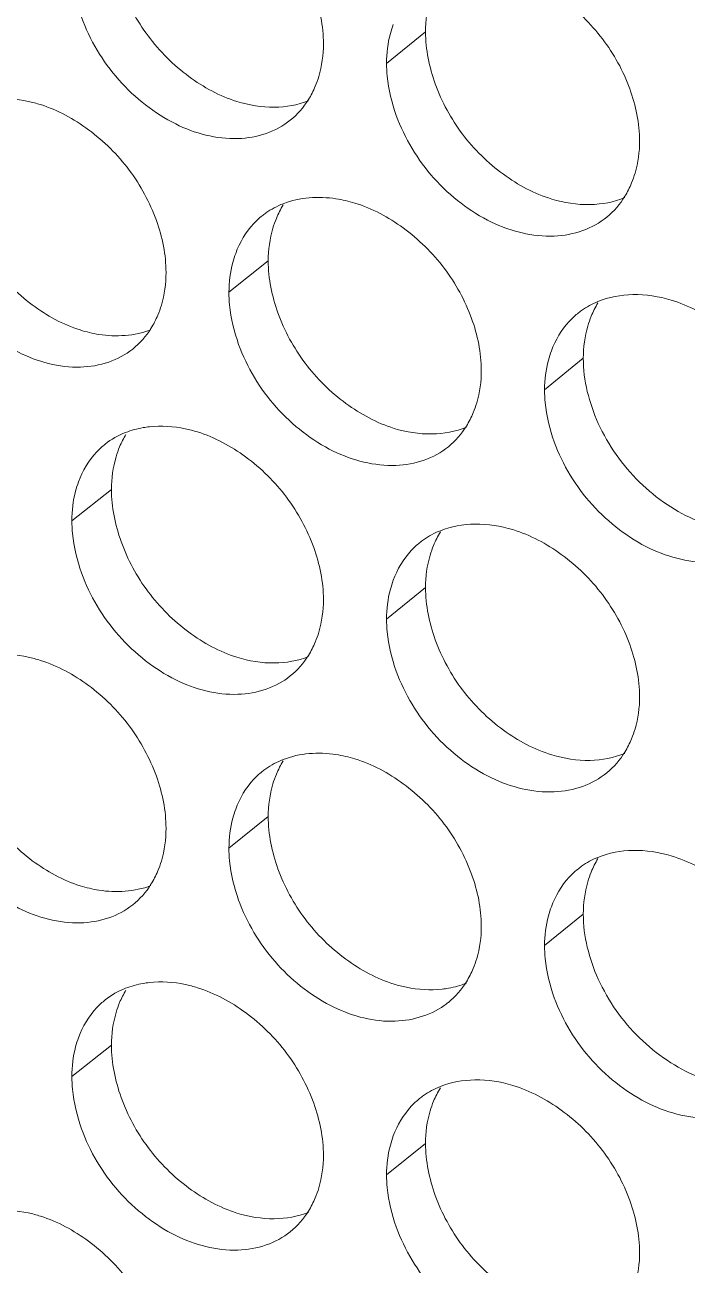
# Model space of a CAD drawing. Header units: millimetres. Extents: x 1177 to 4147, y 93 to 2194.
# Drawn here: x 2678.5 to 2687.88, y 953.4 to 970.98 of the extents above; entities that cross this region are included whole.
import ezdxf

# ---------------------------------------------------------------- set-up
doc = ezdxf.new("R2010")
doc.units = ezdxf.units.MM
doc.header["$LTSCALE"] = 0.1
doc.layers.get('0').update_dxf_attribs({"lineweight": 13})
doc.layers.add('标注', color=251, linetype='Continuous', lineweight=9)

# ---------------------------------------------------------------- blocks, each defined once
blk = doc.blocks.new('02')
at = {"layer": '标注'}
for p, q in [((4603.666, 978.241), (4602.876, 977.603)), ((4600.483, 973.606), (4599.688, 972.97)), ((4606.857, 971.634), (4606.074, 970.994)), ((4597.311, 968.978), (4596.509, 968.344)), ((4597.311, 968.978), (4596.509, 968.344)), ((4603.666, 966.991), (4602.876, 966.353)), ((4603.666, 966.991), (4602.876, 966.353)), ((4600.483, 962.356), (4599.688, 961.72)), ((4606.857, 960.384), (4606.074, 959.744)), ((4597.311, 957.728), (4596.509, 957.094)), ((4603.666, 955.741), (4602.876, 955.103))]:
    blk.add_line(p, q, dxfattribs=at)
for centre, radius, start, end in [((4606.084, 975.901), 1.893, 328.5006, 337.6837), ((4601.328, 973.31), 1.548, 125.2788, 128.7064), ((4608.769, 971.767), 1.893, 148.546, 157.7608), ((4607.73, 971.321), 1.568, 125.3028, 129.2952), ((4602.887, 971.252), 1.886, 328.3391, 337.568), ((4599.211, 969.12), 1.879, 148.8077, 157.4184), ((4599.211, 969.12), 1.879, 148.8077, 157.4184), ((4604.524, 966.687), 1.558, 125.2904, 128.9998), ((4604.524, 966.687), 1.558, 125.2904, 128.9998), ((4606.084, 964.651), 1.893, 328.5006, 337.6837), ((4606.084, 964.651), 1.893, 328.5006, 337.6837), ((4601.328, 962.06), 1.548, 125.2788, 128.7064), ((4608.769, 960.517), 1.893, 148.546, 157.7608), ((4607.73, 960.071), 1.568, 125.3028, 129.2952), ((4602.887, 960.002), 1.886, 328.3391, 337.568), ((4599.211, 957.87), 1.879, 148.8077, 157.4184), ((4603.144, 959.804), 1.559, 305.2916, 309.0538), ((4604.524, 955.437), 1.558, 125.2904, 128.9998)]:
    blk.add_arc(centre, radius, start, end, dxfattribs=at)
for points, knots in [([(4601.6, 977.999), (4601.6, 978.357), (4601.445, 979.101), (4600.896, 980.106), (4600.077, 980.916), (4599.4, 981.283), (4599.051, 981.392)], [0, 0, 0, 0, 0.239123, 0.496252, 0.755655, 1, 1, 1, 1]), ([(4597.311, 980.228), (4597.311, 979.871), (4597.464, 979.127), (4598.01, 978.121), (4598.825, 977.308), (4599.5, 976.941), (4599.848, 976.832)], [0, 0, 0, 0, 0.239424, 0.496717, 0.755963, 1, 1, 1, 1]), ([(4607.997, 976.032), (4607.997, 976.39), (4607.841, 977.133), (4607.288, 978.136), (4606.463, 978.943), (4605.784, 979.306), (4605.433, 979.414)], [0, 0, 0, 0, 0.238849, 0.495686, 0.755117, 1, 1, 1, 1]), ([(4603.828, 979.095), (4603.801, 979.031), (4603.704, 978.756), (4603.666, 978.462), (4603.666, 978.241)], [0, 0, 0, 0, 0.240852, 1, 1, 1, 1]), ([(4596.705, 978.539), (4596.871, 978.076), (4597.263, 977.421), (4597.982, 976.749), (4598.756, 976.248), (4599.633, 976.014), (4600.442, 976.152), (4600.784, 976.336), (4600.928, 976.452)], [0, 0, 0, 0, 0.27488, 0.413493, 0.547431, 0.788041, 0.896698, 1, 1, 1, 1]), ([(4603.013, 978.391), (4602.99, 978.33), (4602.909, 978.076), (4602.876, 977.806), (4602.876, 977.603)], [0, 0, 0, 0, 0.241473, 1, 1, 1, 1]), ([(4603.666, 978.241), (4603.666, 977.884), (4603.82, 977.14), (4604.369, 976.136), (4605.19, 975.327), (4605.868, 974.964), (4606.218, 974.857)], [0, 0, 0, 0, 0.23915, 0.496151, 0.755426, 1, 1, 1, 1]), ([(4601.435, 977.14), (4601.462, 977.205), (4601.56, 977.481), (4601.6, 977.777), (4601.6, 977.999)], [0, 0, 0, 0, 0.240755, 1, 1, 1, 1]), ([(4602.876, 977.603), (4602.876, 977.517), (4602.895, 977.159), (4602.981, 976.805), (4603.073, 976.549)], [0, 0, 0, 0, 0.240509, 1, 1, 1, 1]), ([(4595.875, 976.768), (4595.793, 976.794), (4595.477, 976.878), (4595.144, 976.901), (4594.905, 976.875)], [0, 0, 0, 0, 0.26212, 1, 1, 1, 1]), ([(4598.415, 973.369), (4598.415, 973.727), (4598.261, 974.471), (4597.714, 975.477), (4596.897, 976.289), (4596.223, 976.658), (4595.875, 976.768)], [0, 0, 0, 0, 0.239261, 0.496538, 0.755925, 1, 1, 1, 1]), ([(4599.848, 976.832), (4600.092, 976.755), (4600.583, 976.674), (4601.078, 976.759), (4601.296, 976.844)], [0, 0, 0, 0, 0.521681, 1, 1, 1, 1]), ([(4603.073, 976.549), (4603.241, 976.085), (4603.638, 975.429), (4604.364, 974.759), (4605.147, 974.263), (4606.032, 974.037), (4606.846, 974.185), (4607.19, 974.373), (4607.334, 974.492)], [0, 0, 0, 0, 0.274191, 0.412612, 0.546477, 0.787348, 0.896324, 1, 1, 1, 1]), ([(4607.835, 975.182), (4607.862, 975.247), (4607.958, 975.52), (4607.997, 975.813), (4607.997, 976.032)], [0, 0, 0, 0, 0.241091, 1, 1, 1, 1]), ([(4594.147, 975.608), (4594.147, 975.25), (4594.3, 974.506), (4594.844, 973.499), (4595.657, 972.685), (4596.33, 972.316), (4596.677, 972.206)], [0, 0, 0, 0, 0.239562, 0.497002, 0.756233, 1, 1, 1, 1]), ([(4602.238, 974.774), (4602.112, 974.813), (4601.637, 974.925), (4601.12, 974.891), (4600.786, 974.762)], [0, 0, 0, 0, 0.268741, 1, 1, 1, 1]), ([(4604.794, 971.387), (4604.794, 971.745), (4604.638, 972.488), (4604.087, 973.492), (4603.265, 974.301), (4602.587, 974.666), (4602.238, 974.774)], [0, 0, 0, 0, 0.238985, 0.495968, 0.755385, 1, 1, 1, 1]), ([(4606.218, 974.857), (4606.468, 974.78), (4606.972, 974.701), (4607.478, 974.795), (4607.7, 974.885)], [0, 0, 0, 0, 0.521668, 1, 1, 1, 1]), ([(4600.36, 974.518), (4600.3, 974.47), (4600.07, 974.257), (4599.906, 973.978), (4599.824, 973.757)], [0, 0, 0, 0, 0.245411, 1, 1, 1, 1]), ([(4600.647, 974.465), (4600.62, 974.4), (4600.523, 974.124), (4600.483, 973.828), (4600.483, 973.606)], [0, 0, 0, 0, 0.240684, 1, 1, 1, 1]), ([(4593.535, 973.92), (4593.701, 973.458), (4594.09, 972.803), (4594.805, 972.129), (4595.574, 971.628), (4596.447, 971.389), (4597.254, 971.523), (4597.596, 971.703), (4597.74, 971.818)], [0, 0, 0, 0, 0.275228, 0.413938, 0.547913, 0.788391, 0.896887, 1, 1, 1, 1]), ([(4599.824, 973.757), (4599.801, 973.696), (4599.721, 973.442), (4599.688, 973.173), (4599.688, 972.97)], [0, 0, 0, 0, 0.241366, 1, 1, 1, 1]), ([(4600.483, 973.606), (4600.483, 973.248), (4600.637, 972.505), (4601.185, 971.5), (4602.003, 970.689), (4602.68, 970.324), (4603.028, 970.215)], [0, 0, 0, 0, 0.239286, 0.496433, 0.755694, 1, 1, 1, 1]), ([(4598.249, 972.505), (4598.277, 972.571), (4598.376, 972.848), (4598.415, 973.146), (4598.415, 973.369)], [0, 0, 0, 0, 0.240585, 1, 1, 1, 1]), ([(4599.688, 972.97), (4599.688, 972.884), (4599.706, 972.525), (4599.792, 972.172), (4599.884, 971.915)], [0, 0, 0, 0, 0.240462, 1, 1, 1, 1]), ([(4608.638, 972.81), (4608.387, 972.886), (4607.882, 972.965), (4607.376, 972.872), (4607.153, 972.781)], [0, 0, 0, 0, 0.521913, 1, 1, 1, 1]), ([(4611.209, 969.435), (4611.209, 969.792), (4611.053, 970.536), (4610.498, 971.537), (4609.671, 972.342), (4608.989, 972.704), (4608.638, 972.81)], [0, 0, 0, 0, 0.238714, 0.495406, 0.754851, 1, 1, 1, 1]), ([(4606.737, 972.535), (4606.678, 972.487), (4606.453, 972.275), (4606.292, 972), (4606.211, 971.782)], [0, 0, 0, 0, 0.245684, 1, 1, 1, 1]), ([(4607.018, 972.483), (4606.991, 972.419), (4606.896, 972.146), (4606.857, 971.853), (4606.857, 971.634)], [0, 0, 0, 0, 0.24102, 1, 1, 1, 1]), ([(4596.677, 972.206), (4596.801, 972.167), (4597.269, 972.054), (4597.779, 972.084), (4598.108, 972.209)], [0, 0, 0, 0, 0.268595, 1, 1, 1, 1]), ([(4599.884, 971.915), (4600.052, 971.452), (4600.446, 970.796), (4601.169, 970.125), (4601.947, 969.627), (4602.828, 969.397), (4603.639, 969.54), (4603.982, 969.726), (4604.127, 969.843)], [0, 0, 0, 0, 0.274535, 0.413051, 0.546952, 0.787693, 0.89651, 1, 1, 1, 1]), ([(4606.211, 971.782), (4606.188, 971.722), (4606.107, 971.467), (4606.074, 971.197), (4606.074, 970.994)], [0, 0, 0, 0, 0.24158, 1, 1, 1, 1]), ([(4606.857, 971.634), (4606.857, 971.183), (4607.098, 970.247), (4607.789, 969.266), (4608.535, 968.66), (4609.314, 968.231), (4609.984, 968.111), (4610.396, 968.159)], [0, 0, 0, 0, 0.247494, 0.513042, 0.645309, 0.772218, 1, 1, 1, 1]), ([(4604.631, 970.532), (4604.657, 970.597), (4604.754, 970.872), (4604.794, 971.166), (4604.794, 971.387)], [0, 0, 0, 0, 0.240924, 1, 1, 1, 1]), ([(4606.074, 970.994), (4606.074, 970.908), (4606.092, 970.549), (4606.178, 970.196), (4606.271, 969.94)], [0, 0, 0, 0, 0.240557, 1, 1, 1, 1]), ([(4598.079, 970.247), (4598.037, 970.242), (4597.873, 970.219), (4597.711, 970.176), (4597.596, 970.131)], [0, 0, 0, 0, 0.255428, 1, 1, 1, 1]), ([(4598.079, 970.247), (4598.037, 970.242), (4597.873, 970.219), (4597.711, 970.176), (4597.596, 970.131)], [0, 0, 0, 0, 0.255428, 1, 1, 1, 1]), ([(4599.051, 970.142), (4598.97, 970.168), (4598.653, 970.251), (4598.319, 970.273), (4598.079, 970.247)], [0, 0, 0, 0, 0.261997, 1, 1, 1, 1]), ([(4599.051, 970.142), (4598.97, 970.168), (4598.653, 970.251), (4598.319, 970.273), (4598.079, 970.247)], [0, 0, 0, 0, 0.261997, 1, 1, 1, 1]), ([(4603.028, 970.215), (4603.275, 970.139), (4603.773, 970.059), (4604.273, 970.148), (4604.493, 970.236)], [0, 0, 0, 0, 0.521675, 1, 1, 1, 1]), ([(4601.6, 966.749), (4601.6, 967.107), (4601.445, 967.851), (4600.896, 968.856), (4600.077, 969.666), (4599.4, 970.033), (4599.051, 970.142)], [0, 0, 0, 0, 0.239123, 0.496252, 0.755655, 1, 1, 1, 1]), ([(4601.6, 966.749), (4601.6, 967.107), (4601.445, 967.851), (4600.896, 968.856), (4600.077, 969.666), (4599.4, 970.033), (4599.051, 970.142)], [0, 0, 0, 0, 0.239123, 0.496252, 0.755655, 1, 1, 1, 1]), ([(4606.271, 969.94), (4606.44, 969.475), (4606.839, 968.819), (4607.569, 968.151), (4608.356, 967.656), (4609.246, 967.434), (4610.062, 967.587), (4610.406, 967.779), (4610.551, 967.898)], [0, 0, 0, 0, 0.27385, 0.412176, 0.546005, 0.787007, 0.896139, 1, 1, 1, 1]), ([(4597.185, 969.896), (4597.125, 969.848), (4596.893, 969.634), (4596.727, 969.353), (4596.644, 969.13)], [0, 0, 0, 0, 0.245269, 1, 1, 1, 1]), ([(4597.185, 969.896), (4597.125, 969.848), (4596.893, 969.634), (4596.727, 969.353), (4596.644, 969.13)], [0, 0, 0, 0, 0.245269, 1, 1, 1, 1]), ([(4597.476, 969.841), (4597.449, 969.776), (4597.35, 969.499), (4597.311, 969.202), (4597.311, 968.978)], [0, 0, 0, 0, 0.240514, 1, 1, 1, 1]), ([(4597.476, 969.841), (4597.449, 969.776), (4597.35, 969.499), (4597.311, 969.202), (4597.311, 968.978)], [0, 0, 0, 0, 0.240514, 1, 1, 1, 1]), ([(4596.644, 969.13), (4596.622, 969.07), (4596.542, 968.816), (4596.509, 968.547), (4596.509, 968.344)], [0, 0, 0, 0, 0.241259, 1, 1, 1, 1]), ([(4596.644, 969.13), (4596.622, 969.07), (4596.542, 968.816), (4596.509, 968.547), (4596.509, 968.344)], [0, 0, 0, 0, 0.241259, 1, 1, 1, 1]), ([(4597.311, 968.978), (4597.311, 968.621), (4597.464, 967.877), (4598.01, 966.871), (4598.825, 966.058), (4599.5, 965.691), (4599.848, 965.582)], [0, 0, 0, 0, 0.239424, 0.496717, 0.755963, 1, 1, 1, 1]), ([(4597.311, 968.978), (4597.311, 968.621), (4597.464, 967.877), (4598.01, 966.871), (4598.825, 966.058), (4599.5, 965.691), (4599.848, 965.582)], [0, 0, 0, 0, 0.239424, 0.496717, 0.755963, 1, 1, 1, 1]), ([(4596.509, 968.344), (4596.509, 968.258), (4596.528, 967.899), (4596.613, 967.545), (4596.705, 967.289)], [0, 0, 0, 0, 0.240415, 1, 1, 1, 1]), ([(4596.509, 968.344), (4596.509, 968.258), (4596.528, 967.899), (4596.613, 967.545), (4596.705, 967.289)], [0, 0, 0, 0, 0.240415, 1, 1, 1, 1]), ([(4605.433, 968.164), (4605.186, 968.24), (4604.687, 968.319), (4604.186, 968.231), (4603.965, 968.143)], [0, 0, 0, 0, 0.521918, 1, 1, 1, 1]), ([(4605.433, 968.164), (4605.186, 968.24), (4604.687, 968.319), (4604.186, 968.231), (4603.965, 968.143)], [0, 0, 0, 0, 0.521918, 1, 1, 1, 1]), ([(4607.997, 964.782), (4607.997, 965.14), (4607.841, 965.883), (4607.288, 966.886), (4606.463, 967.693), (4605.784, 968.056), (4605.433, 968.164)], [0, 0, 0, 0, 0.238849, 0.495686, 0.755117, 1, 1, 1, 1]), ([(4607.997, 964.782), (4607.997, 965.14), (4607.841, 965.883), (4607.288, 966.886), (4606.463, 967.693), (4605.784, 968.056), (4605.433, 968.164)], [0, 0, 0, 0, 0.238849, 0.495686, 0.755117, 1, 1, 1, 1]), ([(4603.544, 967.898), (4603.484, 967.85), (4603.257, 967.637), (4603.094, 967.36), (4603.013, 967.141)], [0, 0, 0, 0, 0.245549, 1, 1, 1, 1]), ([(4603.544, 967.898), (4603.484, 967.85), (4603.257, 967.637), (4603.094, 967.36), (4603.013, 967.141)], [0, 0, 0, 0, 0.245549, 1, 1, 1, 1]), ([(4603.828, 967.845), (4603.801, 967.781), (4603.704, 967.506), (4603.666, 967.212), (4603.666, 966.991)], [0, 0, 0, 0, 0.240852, 1, 1, 1, 1]), ([(4603.828, 967.845), (4603.801, 967.781), (4603.704, 967.506), (4603.666, 967.212), (4603.666, 966.991)], [0, 0, 0, 0, 0.240852, 1, 1, 1, 1]), ([(4596.705, 967.289), (4596.871, 966.826), (4597.263, 966.171), (4597.982, 965.499), (4598.756, 964.998), (4599.633, 964.764), (4600.442, 964.902), (4600.784, 965.086), (4600.928, 965.202)], [0, 0, 0, 0, 0.27488, 0.413493, 0.547431, 0.788041, 0.896698, 1, 1, 1, 1]), ([(4596.705, 967.289), (4596.871, 966.826), (4597.263, 966.171), (4597.982, 965.499), (4598.756, 964.998), (4599.633, 964.764), (4600.442, 964.902), (4600.784, 965.086), (4600.928, 965.202)], [0, 0, 0, 0, 0.27488, 0.413493, 0.547431, 0.788041, 0.896698, 1, 1, 1, 1]), ([(4603.013, 967.141), (4602.99, 967.08), (4602.909, 966.826), (4602.876, 966.556), (4602.876, 966.353)], [0, 0, 0, 0, 0.241473, 1, 1, 1, 1]), ([(4603.013, 967.141), (4602.99, 967.08), (4602.909, 966.826), (4602.876, 966.556), (4602.876, 966.353)], [0, 0, 0, 0, 0.241473, 1, 1, 1, 1]), ([(4603.666, 966.991), (4603.666, 966.634), (4603.82, 965.89), (4604.369, 964.886), (4605.19, 964.077), (4605.868, 963.714), (4606.218, 963.607)], [0, 0, 0, 0, 0.23915, 0.496151, 0.755426, 1, 1, 1, 1]), ([(4603.666, 966.991), (4603.666, 966.634), (4603.82, 965.89), (4604.369, 964.886), (4605.19, 964.077), (4605.868, 963.714), (4606.218, 963.607)], [0, 0, 0, 0, 0.23915, 0.496151, 0.755426, 1, 1, 1, 1]), ([(4601.435, 965.89), (4601.462, 965.955), (4601.56, 966.231), (4601.6, 966.527), (4601.6, 966.749)], [0, 0, 0, 0, 0.240755, 1, 1, 1, 1]), ([(4601.435, 965.89), (4601.462, 965.955), (4601.56, 966.231), (4601.6, 966.527), (4601.6, 966.749)], [0, 0, 0, 0, 0.240755, 1, 1, 1, 1]), ([(4602.876, 966.353), (4602.876, 966.267), (4602.895, 965.909), (4602.981, 965.555), (4603.073, 965.299)], [0, 0, 0, 0, 0.240509, 1, 1, 1, 1]), ([(4602.876, 966.353), (4602.876, 966.267), (4602.895, 965.909), (4602.981, 965.555), (4603.073, 965.299)], [0, 0, 0, 0, 0.240509, 1, 1, 1, 1]), ([(4595.875, 965.518), (4595.793, 965.544), (4595.477, 965.628), (4595.144, 965.651), (4594.905, 965.625)], [0, 0, 0, 0, 0.26212, 1, 1, 1, 1]), ([(4598.415, 962.119), (4598.415, 962.477), (4598.261, 963.221), (4597.714, 964.227), (4596.897, 965.039), (4596.223, 965.408), (4595.875, 965.518)], [0, 0, 0, 0, 0.239261, 0.496538, 0.755925, 1, 1, 1, 1]), ([(4599.848, 965.582), (4600.092, 965.505), (4600.583, 965.424), (4601.078, 965.509), (4601.296, 965.594)], [0, 0, 0, 0, 0.521681, 1, 1, 1, 1]), ([(4599.848, 965.582), (4600.092, 965.505), (4600.583, 965.424), (4601.078, 965.509), (4601.296, 965.594)], [0, 0, 0, 0, 0.521681, 1, 1, 1, 1]), ([(4603.073, 965.299), (4603.241, 964.835), (4603.638, 964.179), (4604.364, 963.509), (4605.147, 963.013), (4606.032, 962.787), (4606.846, 962.935), (4607.19, 963.123), (4607.334, 963.242)], [0, 0, 0, 0, 0.274191, 0.412612, 0.546477, 0.787348, 0.896324, 1, 1, 1, 1]), ([(4603.073, 965.299), (4603.241, 964.835), (4603.638, 964.179), (4604.364, 963.509), (4605.147, 963.013), (4606.032, 962.787), (4606.846, 962.935), (4607.19, 963.123), (4607.334, 963.242)], [0, 0, 0, 0, 0.274191, 0.412612, 0.546477, 0.787348, 0.896324, 1, 1, 1, 1]), ([(4607.835, 963.932), (4607.862, 963.997), (4607.958, 964.27), (4607.997, 964.563), (4607.997, 964.782)], [0, 0, 0, 0, 0.241091, 1, 1, 1, 1]), ([(4607.835, 963.932), (4607.862, 963.997), (4607.958, 964.27), (4607.997, 964.563), (4607.997, 964.782)], [0, 0, 0, 0, 0.241091, 1, 1, 1, 1]), ([(4594.147, 964.358), (4594.147, 964), (4594.3, 963.256), (4594.844, 962.249), (4595.657, 961.435), (4596.33, 961.066), (4596.677, 960.956)], [0, 0, 0, 0, 0.239562, 0.497002, 0.756233, 1, 1, 1, 1]), ([(4602.238, 963.524), (4602.112, 963.563), (4601.637, 963.675), (4601.12, 963.641), (4600.786, 963.512)], [0, 0, 0, 0, 0.268741, 1, 1, 1, 1]), ([(4604.794, 960.137), (4604.794, 960.495), (4604.638, 961.238), (4604.087, 962.242), (4603.265, 963.051), (4602.587, 963.416), (4602.238, 963.524)], [0, 0, 0, 0, 0.238985, 0.495968, 0.755385, 1, 1, 1, 1]), ([(4606.218, 963.607), (4606.468, 963.53), (4606.972, 963.451), (4607.478, 963.545), (4607.7, 963.635)], [0, 0, 0, 0, 0.521668, 1, 1, 1, 1]), ([(4606.218, 963.607), (4606.468, 963.53), (4606.972, 963.451), (4607.478, 963.545), (4607.7, 963.635)], [0, 0, 0, 0, 0.521668, 1, 1, 1, 1]), ([(4600.36, 963.268), (4600.3, 963.22), (4600.07, 963.007), (4599.906, 962.728), (4599.824, 962.507)], [0, 0, 0, 0, 0.245411, 1, 1, 1, 1]), ([(4600.647, 963.215), (4600.62, 963.15), (4600.523, 962.874), (4600.483, 962.578), (4600.483, 962.356)], [0, 0, 0, 0, 0.240684, 1, 1, 1, 1]), ([(4593.535, 962.67), (4593.701, 962.208), (4594.09, 961.553), (4594.805, 960.879), (4595.574, 960.378), (4596.447, 960.139), (4597.254, 960.273), (4597.596, 960.453), (4597.74, 960.568)], [0, 0, 0, 0, 0.275228, 0.413938, 0.547913, 0.788391, 0.896887, 1, 1, 1, 1]), ([(4599.824, 962.507), (4599.801, 962.446), (4599.721, 962.192), (4599.688, 961.923), (4599.688, 961.72)], [0, 0, 0, 0, 0.241366, 1, 1, 1, 1]), ([(4600.483, 962.356), (4600.483, 961.998), (4600.637, 961.255), (4601.185, 960.25), (4602.003, 959.439), (4602.68, 959.074), (4603.028, 958.965)], [0, 0, 0, 0, 0.239286, 0.496433, 0.755694, 1, 1, 1, 1]), ([(4598.249, 961.255), (4598.277, 961.321), (4598.376, 961.598), (4598.415, 961.896), (4598.415, 962.119)], [0, 0, 0, 0, 0.240585, 1, 1, 1, 1]), ([(4599.688, 961.72), (4599.688, 961.634), (4599.706, 961.275), (4599.792, 960.922), (4599.884, 960.665)], [0, 0, 0, 0, 0.240462, 1, 1, 1, 1]), ([(4608.638, 961.56), (4608.387, 961.636), (4607.882, 961.715), (4607.376, 961.622), (4607.153, 961.531)], [0, 0, 0, 0, 0.521913, 1, 1, 1, 1]), ([(4611.209, 958.185), (4611.209, 958.542), (4611.053, 959.286), (4610.498, 960.287), (4609.671, 961.092), (4608.989, 961.454), (4608.638, 961.56)], [0, 0, 0, 0, 0.238714, 0.495406, 0.754851, 1, 1, 1, 1]), ([(4606.737, 961.285), (4606.678, 961.237), (4606.453, 961.025), (4606.292, 960.75), (4606.211, 960.532)], [0, 0, 0, 0, 0.245684, 1, 1, 1, 1]), ([(4607.018, 961.233), (4606.991, 961.169), (4606.896, 960.896), (4606.857, 960.603), (4606.857, 960.384)], [0, 0, 0, 0, 0.24102, 1, 1, 1, 1]), ([(4596.677, 960.956), (4596.801, 960.917), (4597.269, 960.804), (4597.779, 960.834), (4598.108, 960.959)], [0, 0, 0, 0, 0.268595, 1, 1, 1, 1]), ([(4599.884, 960.665), (4600.048, 960.212), (4600.553, 959.368), (4601.651, 958.48), (4602.912, 958.1), (4603.742, 958.317), (4604.045, 958.531)], [0, 0, 0, 0, 0.274275, 0.545968, 0.788678, 1, 1, 1, 1]), ([(4606.211, 960.532), (4606.188, 960.472), (4606.107, 960.217), (4606.074, 959.947), (4606.074, 959.744)], [0, 0, 0, 0, 0.24158, 1, 1, 1, 1]), ([(4606.857, 960.384), (4606.857, 959.933), (4607.098, 958.997), (4607.789, 958.016), (4608.535, 957.41), (4609.314, 956.981), (4609.984, 956.861), (4610.396, 956.909)], [0, 0, 0, 0, 0.247494, 0.513042, 0.645309, 0.772218, 1, 1, 1, 1]), ([(4604.631, 959.282), (4604.657, 959.347), (4604.754, 959.622), (4604.794, 959.916), (4604.794, 960.137)], [0, 0, 0, 0, 0.240924, 1, 1, 1, 1]), ([(4606.074, 959.744), (4606.074, 959.658), (4606.092, 959.299), (4606.178, 958.946), (4606.271, 958.69)], [0, 0, 0, 0, 0.240557, 1, 1, 1, 1]), ([(4598.079, 958.997), (4598.037, 958.992), (4597.873, 958.969), (4597.711, 958.926), (4597.596, 958.881)], [0, 0, 0, 0, 0.255428, 1, 1, 1, 1]), ([(4599.051, 958.892), (4598.97, 958.918), (4598.653, 959.001), (4598.319, 959.023), (4598.079, 958.997)], [0, 0, 0, 0, 0.261997, 1, 1, 1, 1]), ([(4601.6, 955.499), (4601.6, 955.857), (4601.445, 956.601), (4600.896, 957.606), (4600.077, 958.416), (4599.4, 958.783), (4599.051, 958.892)], [0, 0, 0, 0, 0.239123, 0.496252, 0.755655, 1, 1, 1, 1]), ([(4603.028, 958.965), (4603.11, 958.94), (4603.427, 958.858), (4603.762, 958.837), (4604.002, 958.864)], [0, 0, 0, 0, 0.261683, 1, 1, 1, 1]), ([(4604.002, 958.864), (4604.045, 958.869), (4604.212, 958.893), (4604.377, 958.939), (4604.493, 958.986)], [0, 0, 0, 0, 0.255354, 1, 1, 1, 1]), ([(4597.185, 958.646), (4597.125, 958.598), (4596.893, 958.384), (4596.727, 958.103), (4596.644, 957.88)], [0, 0, 0, 0, 0.245269, 1, 1, 1, 1]), ([(4606.271, 958.69), (4606.44, 958.225), (4606.839, 957.569), (4607.569, 956.901), (4608.356, 956.406), (4609.246, 956.184), (4610.062, 956.337), (4610.406, 956.529), (4610.551, 956.648)], [0, 0, 0, 0, 0.27385, 0.412176, 0.546005, 0.787007, 0.896139, 1, 1, 1, 1]), ([(4597.476, 958.591), (4597.449, 958.526), (4597.35, 958.249), (4597.311, 957.952), (4597.311, 957.728)], [0, 0, 0, 0, 0.240514, 1, 1, 1, 1]), ([(4596.644, 957.88), (4596.622, 957.82), (4596.542, 957.566), (4596.509, 957.297), (4596.509, 957.094)], [0, 0, 0, 0, 0.241259, 1, 1, 1, 1]), ([(4597.311, 957.728), (4597.311, 957.371), (4597.464, 956.627), (4598.01, 955.621), (4598.825, 954.808), (4599.5, 954.441), (4599.848, 954.332)], [0, 0, 0, 0, 0.239424, 0.496717, 0.755963, 1, 1, 1, 1]), ([(4596.509, 957.094), (4596.509, 957.008), (4596.528, 956.649), (4596.613, 956.295), (4596.705, 956.039)], [0, 0, 0, 0, 0.240415, 1, 1, 1, 1]), ([(4605.433, 956.914), (4605.186, 956.99), (4604.687, 957.069), (4604.186, 956.981), (4603.965, 956.893)], [0, 0, 0, 0, 0.521918, 1, 1, 1, 1]), ([(4607.997, 953.532), (4607.997, 953.89), (4607.841, 954.633), (4607.288, 955.636), (4606.463, 956.443), (4605.784, 956.806), (4605.433, 956.914)], [0, 0, 0, 0, 0.238849, 0.495686, 0.755117, 1, 1, 1, 1]), ([(4603.544, 956.648), (4603.484, 956.6), (4603.257, 956.387), (4603.094, 956.11), (4603.013, 955.891)], [0, 0, 0, 0, 0.245549, 1, 1, 1, 1]), ([(4603.828, 956.595), (4603.801, 956.531), (4603.704, 956.256), (4603.666, 955.962), (4603.666, 955.741)], [0, 0, 0, 0, 0.240852, 1, 1, 1, 1]), ([(4596.705, 956.039), (4596.871, 955.576), (4597.263, 954.921), (4597.982, 954.249), (4598.756, 953.748), (4599.633, 953.514), (4600.442, 953.652), (4600.784, 953.836), (4600.928, 953.952)], [0, 0, 0, 0, 0.27488, 0.413493, 0.547431, 0.788041, 0.896698, 1, 1, 1, 1]), ([(4603.013, 955.891), (4602.99, 955.83), (4602.909, 955.576), (4602.876, 955.306), (4602.876, 955.103)], [0, 0, 0, 0, 0.241473, 1, 1, 1, 1]), ([(4603.666, 955.741), (4603.666, 955.384), (4603.82, 954.64), (4604.369, 953.636), (4605.19, 952.827), (4605.868, 952.464), (4606.218, 952.357)], [0, 0, 0, 0, 0.23915, 0.496151, 0.755426, 1, 1, 1, 1]), ([(4601.435, 954.64), (4601.462, 954.705), (4601.56, 954.981), (4601.6, 955.277), (4601.6, 955.499)], [0, 0, 0, 0, 0.240755, 1, 1, 1, 1]), ([(4602.876, 955.103), (4602.876, 955.017), (4602.895, 954.659), (4602.981, 954.305), (4603.073, 954.049)], [0, 0, 0, 0, 0.240509, 1, 1, 1, 1]), ([(4595.875, 954.268), (4595.793, 954.294), (4595.477, 954.378), (4595.144, 954.401), (4594.905, 954.375)], [0, 0, 0, 0, 0.26212, 1, 1, 1, 1]), ([(4598.415, 950.869), (4598.415, 951.227), (4598.261, 951.971), (4597.714, 952.977), (4596.897, 953.789), (4596.223, 954.158), (4595.875, 954.268)], [0, 0, 0, 0, 0.239261, 0.496538, 0.755925, 1, 1, 1, 1]), ([(4599.848, 954.332), (4600.092, 954.255), (4600.583, 954.174), (4601.078, 954.259), (4601.296, 954.344)], [0, 0, 0, 0, 0.521681, 1, 1, 1, 1]), ([(4603.073, 954.049), (4603.241, 953.585), (4603.638, 952.929), (4604.364, 952.259), (4605.147, 951.763), (4606.032, 951.537), (4606.846, 951.685), (4607.19, 951.873), (4607.334, 951.992)], [0, 0, 0, 0, 0.274191, 0.412612, 0.546477, 0.787348, 0.896324, 1, 1, 1, 1]), ([(4607.835, 952.682), (4607.862, 952.747), (4607.958, 953.02), (4607.997, 953.313), (4607.997, 953.532)], [0, 0, 0, 0, 0.241091, 1, 1, 1, 1])]:
    blk.add_open_spline(points, degree=3, knots=knots, dxfattribs=at)
for points in [[(4601.296, 976.87), (4601.35, 976.956), (4601.396, 977.046), (4601.435, 977.14)], [(4600.928, 976.452), (4601.073, 976.568), (4601.198, 976.712), (4601.296, 976.87)], [(4600.786, 974.762), (4600.662, 974.714), (4600.542, 974.651), (4600.434, 974.574)], [(4600.786, 974.736), (4600.733, 974.65), (4600.686, 974.559), (4600.647, 974.465)], [(4607.334, 974.492), (4607.477, 974.609), (4607.601, 974.754), (4607.698, 974.912)], [(4607.153, 972.781), (4607.037, 972.734), (4606.926, 972.674), (4606.824, 972.601)], [(4598.109, 972.235), (4598.163, 972.321), (4598.21, 972.412), (4598.249, 972.505)], [(4597.74, 971.818), (4597.885, 971.933), (4598.011, 972.077), (4598.109, 972.235)], [(4604.127, 969.843), (4604.271, 969.96), (4604.395, 970.104), (4604.493, 970.262)], [(4597.596, 970.131), (4597.449, 970.073), (4597.309, 969.994), (4597.185, 969.896)], [(4597.596, 970.131), (4597.449, 970.073), (4597.309, 969.994), (4597.185, 969.896)], [(4603.965, 968.143), (4603.845, 968.095), (4603.729, 968.033), (4603.624, 967.959)], [(4603.965, 968.143), (4603.845, 968.095), (4603.729, 968.033), (4603.624, 967.959)], [(4603.966, 968.117), (4603.913, 968.03), (4603.866, 967.939), (4603.828, 967.845)], [(4603.966, 968.117), (4603.913, 968.03), (4603.866, 967.939), (4603.828, 967.845)], [(4601.296, 965.62), (4601.35, 965.706), (4601.396, 965.796), (4601.435, 965.89)], [(4601.296, 965.62), (4601.35, 965.706), (4601.396, 965.796), (4601.435, 965.89)], [(4600.928, 965.202), (4601.073, 965.318), (4601.198, 965.462), (4601.296, 965.62)], [(4600.928, 965.202), (4601.073, 965.318), (4601.198, 965.462), (4601.296, 965.62)], [(4607.334, 963.242), (4607.477, 963.359), (4607.601, 963.504), (4607.698, 963.662)], [(4607.334, 963.242), (4607.477, 963.359), (4607.601, 963.504), (4607.698, 963.662)], [(4600.786, 963.512), (4600.662, 963.464), (4600.542, 963.401), (4600.434, 963.324)], [(4600.786, 963.486), (4600.733, 963.4), (4600.686, 963.309), (4600.647, 963.215)], [(4607.153, 961.531), (4607.037, 961.484), (4606.926, 961.424), (4606.824, 961.351)], [(4598.109, 960.985), (4598.163, 961.071), (4598.21, 961.162), (4598.249, 961.255)], [(4597.74, 960.568), (4597.885, 960.683), (4598.011, 960.827), (4598.109, 960.985)], [(4597.596, 958.881), (4597.449, 958.823), (4597.309, 958.744), (4597.185, 958.646)], [(4604.127, 958.593), (4604.271, 958.71), (4604.395, 958.854), (4604.493, 959.012)], [(4603.965, 956.893), (4603.845, 956.845), (4603.729, 956.783), (4603.624, 956.709)], [(4603.966, 956.867), (4603.913, 956.78), (4603.866, 956.689), (4603.828, 956.595)], [(4601.296, 954.37), (4601.35, 954.456), (4601.396, 954.546), (4601.435, 954.64)], [(4600.928, 953.952), (4601.073, 954.068), (4601.198, 954.212), (4601.296, 954.37)]]:
    blk.add_open_spline(points, degree=3, dxfattribs=at)

msp = doc.modelspace()

# ---------------------------------------------------------------- block references
at = {"xscale": 0.7, "yscale": 0.7, "zscale": 0.7}
msp.add_blockref('02', (-538.391, 286.112), dxfattribs=at)

doc.saveas('drawing.dxf')
